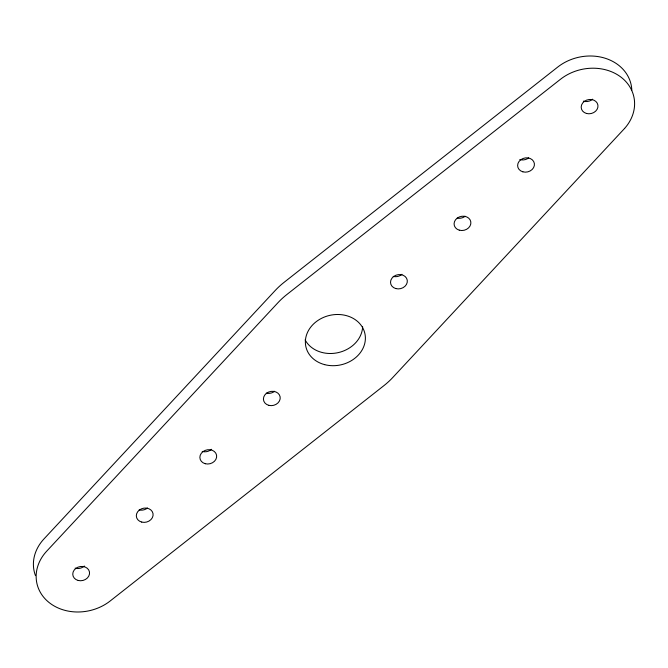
<?xml version="1.0" encoding="UTF-8"?>
<svg xmlns="http://www.w3.org/2000/svg" width="668" height="668" viewBox="0 0 668 668"><rect width="100%" height="100%" fill="white"/><g stroke="black" fill="none" stroke-linecap="round" stroke-linejoin="round"><path stroke-width="1" d="M631.828 90.222A45.349 38.034 -12.7 0 0 605.058 58.208A45.349 38.034 -12.7 0 0 557.696 67.084L284.067 282.355A75.576 63.385 -12.7 0 0 275.241 290.463L43.988 538.917A45.34 38.026 -12.7 0 0 35.479 575.657M402.002 274.298A8.467 7.098 -12.7 0 1 393.176 276.393M274.64 391.256A8.467 7.098 -12.7 0 1 266.24 393.176M362.624 326.71A30.227 25.351 -12.7 0 1 338.3 352.604A30.227 25.351 -12.7 0 1 305.101 339.853M465.162 216.257A8.467 7.098 -12.7 0 1 457.229 218.135M528.714 157.882A8.467 7.098 -12.7 0 1 519.796 159.51M592.658 99.181A8.467 7.098 -12.7 0 1 583.348 101.144M211.472 449.297A8.467 7.098 -12.7 0 1 202.195 451.418M147.536 507.997A8.467 7.098 -12.7 0 1 139.136 509.918M84.368 566.038A8.467 7.098 -12.7 0 1 75.092 568.159M624.63 128.398L392.751 377.529A75.576 63.385 -12.7 0 1 383.925 385.636L109.544 601.484A45.34 38.026 -12.7 0 1 49.048 602.494A45.34 38.026 -12.7 0 1 46.743 551.125L277.997 302.662A75.576 63.385 -12.7 0 1 286.822 294.555L560.452 79.292A45.349 38.034 -12.7 0 1 621.015 77.162A45.349 38.034 -12.7 0 1 624.63 128.398M324.673 364.644A30.227 25.351 -12.7 0 0 365.012 334.142A30.227 25.351 -12.7 0 0 316.448 321.5A30.227 25.351 -12.7 0 0 324.673 364.644M268.828 405.342A8.467 7.098 -12.7 0 0 280.117 396.8A8.467 7.098 -12.7 0 0 266.524 393.26A8.467 7.098 -12.7 0 0 268.828 405.342M395.765 288.559A8.467 7.098 -12.7 0 0 407.255 280.209A8.467 7.098 -12.7 0 0 393.761 276.418A8.467 7.098 -12.7 0 0 395.765 288.559M205.276 463.717A8.467 7.098 -12.7 0 0 216.566 455.175A8.467 7.098 -12.7 0 0 202.972 451.635A8.467 7.098 -12.7 0 0 205.276 463.717M141.725 522.084A8.467 7.098 -12.7 0 0 153.014 513.542A8.467 7.098 -12.7 0 0 139.42 510.001A8.467 7.098 -12.7 0 0 141.725 522.084M78.173 580.459A8.467 7.098 -12.7 0 0 89.462 571.917A8.467 7.098 -12.7 0 0 75.868 568.376A8.467 7.098 -12.7 0 0 78.173 580.459M459.317 230.184A8.467 7.098 -12.7 0 0 470.806 221.834A8.467 7.098 -12.7 0 0 457.313 218.052A8.467 7.098 -12.7 0 0 459.317 230.184M522.869 171.818A8.467 7.098 -12.7 0 0 534.358 163.468A8.467 7.098 -12.7 0 0 520.865 159.677A8.467 7.098 -12.7 0 0 522.869 171.818M586.42 113.443A8.467 7.098 -12.7 0 0 597.91 105.093A8.467 7.098 -12.7 0 0 584.416 101.311A8.467 7.098 -12.7 0 0 586.42 113.443"/></g></svg>
